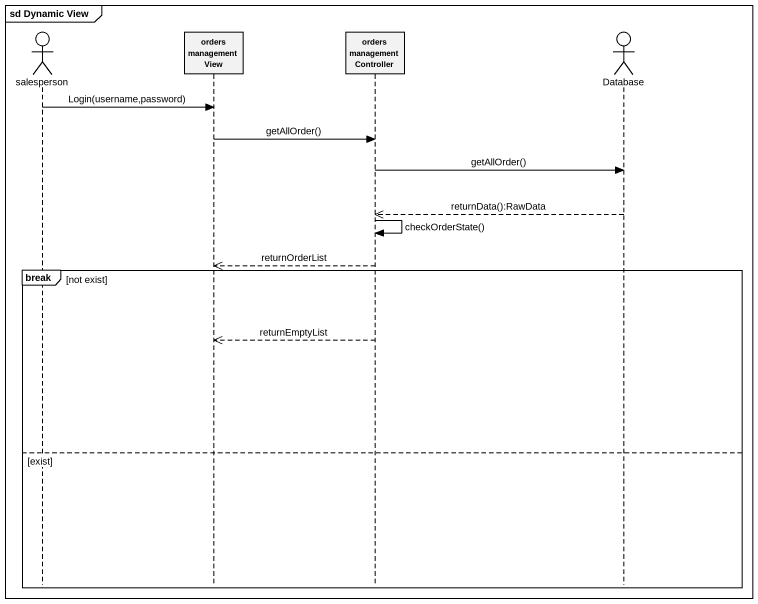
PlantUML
@startuml
mainframe sd Dynamic View
hide footbox
actor salesperson
participant "orders management View" as orders_management_View
participant "orders management Controller" as orders_management_Controller
actor "Database" as Database_

salesperson -> orders_management_View : Login(username,password)
orders_management_View -> orders_management_Controller : getAllOrder()
orders_management_Controller -> Database_ : getAllOrder()
Database_ -->> orders_management_Controller : returnData():RawData
orders_management_Controller -> orders_management_Controller : checkOrderState()
orders_management_Controller -->> orders_management_View : returnOrderList
break not exist
  orders_management_Controller -->> orders_management_View : returnEmptyList
else exist
end
@enduml
